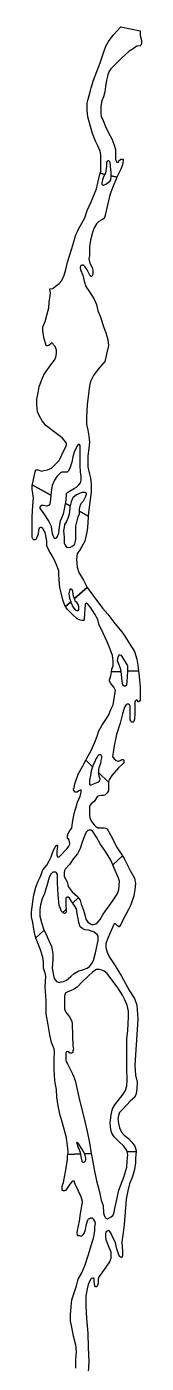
# Model space of a CAD drawing. Extents: x -311047 to 331802, y -231034 to 353444.
# Drawn here: x -118564 to -110128, y 251275 to 353444 of the extents above; entities that cross this region are included whole.
import ezdxf

# ---------------------------------------------------------------- set-up
doc = ezdxf.new("R2010")
doc.units = 0
doc.layers.get('0').update_dxf_attribs({"linetype": 'CONTINUOUS'})

msp = doc.modelspace()

# ---------------------------------------------------------------- linework, layer by layer
for points in [[(-113288, 342241.3), (-113284.1, 342253), (-113257.7, 342332.4), (-113257.7, 342831.3), (-113257.7, 343330.2), (-113257.7, 343647.7), (-113303.1, 343919.8), (-113484.4, 344328), (-113665.8, 344690.8), (-113892.6, 345280.5), (-114028.7, 345824.7), (-114255.5, 346550.4), (-114300.8, 347049.2), (-114300.8, 347366.7), (-114300.8, 347593.5), (-114210.1, 347911), (-114074.1, 348455.3), (-113983.3, 348772.7), (-113801.9, 349362.3), (-113303.1, 350677.5), (-113031, 351448.6), (-112849.5, 351947.4), (-112668.1, 352310.3), (-112305.2, 352809.2), (-111715.6, 353444.2), (-110218.9, 353126.7), (-110218.9, 352763.9), (-110128.2, 352401), (-110128.2, 352174.2), (-110173.6, 352038.2), (-110218.9, 351992.8), (-110491.1, 351947.4), (-110763.2, 351766.1), (-111080.7, 351584.7), (-111670.3, 351040.4), (-112123.8, 350586.8), (-112486.7, 350224.1), (-112622.7, 349997.3), (-112713.5, 349770.5), (-112804.2, 349362.3), (-112894.9, 348863.4), (-112940.2, 348455.3), (-113031, 348092.4), (-113167, 347774.9), (-113257.7, 347366.7), (-113257.7, 347094.6), (-113257.7, 346822.5), (-113212.4, 346595.7), (-113076.3, 346278.2), (-112894.9, 345824.7), (-112668.1, 345325.8), (-112396, 344872.3), (-112259.9, 344464.1), (-112123.8, 344055.8), (-112123.8, 343693.1), (-112123.8, 343284.9), (-112078.5, 343194.2), (-112033.1, 343103.4), (-111987.7, 343103.4), (-111897, 343103.4), (-111851.7, 343194.2), (-111715.6, 343330.2), (-111670.3, 343330.2), (-111579.6, 343330.2), (-111534.3, 343284.9), (-111534.3, 343239.5), (-111579.6, 342876.7), (-111715.6, 342559.2), (-111897, 342196.3), (-112007.2, 341948.5), (-112009.9, 341942.5), (-112456.3, 342046.9), (-112455.4, 342055.4), (-112441.3, 342196.3), (-112441.3, 342377.7), (-112486.7, 342513.8), (-112532, 343103.4), (-112577.4, 343148.8), (-112622.7, 343194.2), (-112713.5, 343194.2), (-112758.8, 343148.8), (-112804.2, 343058.1), (-112804.2, 342785.9), (-112849.5, 342423.1), (-112894.9, 342241.7), (-112931.3, 342168.8), (-112936.2, 342159.1), (-113288, 342241.3)], [(-118509.5, 318427.8), (-118500.7, 318468.2), (-118291.9, 319428.5), (-118246.6, 319564.6), (-118065.3, 319564.6), (-117793.1, 319473.9), (-117611.7, 319519.3), (-117339.6, 319564.6), (-117022.1, 319700.7), (-116749.9, 319972.8), (-116432.5, 320290.3), (-116024.3, 321152), (-115888.2, 321424.2), (-115888.2, 321605.6), (-116069.7, 321832.4), (-116205.7, 322013.8), (-116840.6, 322467.4), (-117475.6, 322966.2), (-117747.8, 323329), (-117974.6, 323737.3), (-118110.6, 324009.4), (-118156, 324508.2), (-118156, 324961.8), (-118065.3, 325460.7), (-117974.6, 325914.2), (-117793.1, 326413.1), (-117611.7, 326821.3), (-117430.3, 327093.5), (-117158.1, 327501.6), (-116795.3, 327955.1), (-116704.6, 328181.9), (-116659.2, 328454.1), (-116659.2, 328726.2), (-116749.9, 328998.4), (-116886, 329134.3), (-116931.3, 329225), (-117022.1, 329270.4), (-117067.4, 329225), (-117248.8, 329089), (-117339.6, 329043.7), (-117384.9, 329043.7), (-117430.3, 329089), (-117611.7, 329678.6), (-117702.4, 330222.9), (-117702.4, 330495), (-117521, 330903.1), (-117384.9, 331402.1), (-117248.8, 331946.4), (-117203.5, 332399.8), (-117158.1, 332717.3), (-117112.8, 333080.2), (-117158.1, 333397.7), (-116931.3, 333443), (-116749.9, 333579.1), (-116432.5, 333805.9), (-116251.1, 334032.6), (-116069.7, 334440.8), (-115933.6, 334894.3), (-115797.5, 335438.6), (-115661.5, 335937.5), (-115480, 336481.7), (-115344, 336935.3), (-115162.5, 337524.8), (-115026.5, 337797), (-114935.8, 338023.8), (-114709.1, 338432), (-114482.3, 338840.2), (-114300.8, 339384.4), (-113983.3, 340064.7), (-113756.6, 340608.9), (-113575.1, 341062.5), (-113439.1, 341606.8), (-113348.3, 342060.3), (-113288, 342241.3), (-112936.2, 342159.1), (-113031, 341969.6), (-113121.7, 341742.8), (-113167, 341516.1), (-113167, 341380), (-113076.3, 341334.6), (-113031, 341334.6), (-112804.2, 341425.3), (-112532, 341652.1), (-112486.7, 341742.8), (-112456.3, 342046.9), (-112009.9, 341942.5), (-112078.5, 341788.2), (-112259.9, 341380), (-112486.7, 340790.3), (-112577.4, 340472.9), (-112758.8, 339701.9), (-112940.2, 338930.8), (-112985.6, 338794.8), (-113121.7, 338704.1), (-113393.7, 338568.1), (-113575.1, 338386.6), (-113756.6, 338069.1), (-113892.6, 337706.3), (-114028.7, 337116.7), (-114119.4, 336617.8), (-114119.4, 335937.5), (-114164.8, 335710.7), (-114119.4, 335484), (-114028.7, 335257.2), (-113892.6, 334985.1), (-113847.3, 334758.3), (-113847.3, 334531.5), (-113892.6, 334440.8), (-113938, 334350.1), (-113983.3, 334350.1), (-114074.1, 334395.4), (-114300.8, 334849), (-114482.3, 335121.1), (-114573, 335211.8), (-114709.1, 335211.8), (-114799.8, 335166.5), (-114845.1, 335030.4), (-114799.8, 334849), (-114618.3, 334440.8), (-114527.6, 333987.2), (-114391.6, 333579.1), (-114119.4, 333170.9), (-113756.6, 332626.6), (-113575.1, 332218.5), (-113484.4, 331719.6), (-113303.1, 331311.4), (-113031, 330540.4), (-112849.5, 330041.5), (-112713.5, 329542.5), (-112668.1, 329089), (-112758.8, 328635.5), (-112849.5, 328181.9), (-112940.2, 327864.4), (-113439.1, 327274.9), (-113801.9, 326776), (-114028.7, 326322.4), (-114119.4, 326004.9), (-114164.8, 325551.4), (-114300.8, 324553.6), (-114346.2, 323601.2), (-114346.2, 323056.9), (-114255.5, 322603.3), (-114164.8, 322149.9), (-114119.4, 321696.3), (-114164.8, 321197.4), (-114255.5, 320653.2), (-114255.5, 320199.6), (-114255.5, 319791.4), (-114119.4, 319247.2), (-114028.7, 318929.7), (-113983.3, 318476.2), (-113983.3, 317886.5), (-114074.1, 317297), (-114164.8, 316525.9), (-114206.3, 316048.8), (-114207.3, 316037.6), (-114890.5, 316417.2), (-114890.5, 316434.3), (-114890.5, 316571.3), (-114799.8, 316888.8), (-114709.1, 317070.2), (-114573, 317206.3), (-114391.6, 317569.1), (-114346.2, 317705.1), (-114346.2, 317795.8), (-114436.9, 317841.2), (-114573, 317841.2), (-114709.1, 317841.2), (-115117.2, 317659.7), (-115389.3, 317433), (-115434.7, 317342.3), (-115525.4, 317115.5), (-115596.3, 316831.9), (-115601.3, 316812.1), (-115945.7, 317003.5), (-115941.6, 317026.4), (-115933.6, 317070.2), (-115888.2, 317614.5), (-115888.2, 317750.4), (-115797.5, 317841.2), (-115661.5, 317931.9), (-115344, 318113.3), (-115117.2, 318249.4), (-114935.8, 318430.8), (-114799.8, 318566.9), (-114754.4, 318793.7), (-114754.4, 319065.8), (-114799.8, 319428.5), (-114845.1, 319882.1), (-114845.1, 320517.1), (-114845.1, 320698.5), (-114845.1, 321061.3), (-114845.1, 321424.2), (-114890.5, 321514.9), (-114935.8, 321514.9), (-114981.1, 321514.9), (-115026.5, 321424.2), (-115162.5, 321197.4), (-115298.6, 320925.2), (-115389.3, 320562.5), (-115480, 320154.3), (-115616.1, 319700.7), (-115752.2, 319473.9), (-115842.9, 319383.2), (-116024.3, 319383.2), (-116251.1, 319383.2), (-116341.8, 319337.8), (-116613.8, 319065.8), (-116795.3, 318793.7), (-116976.7, 318385.4), (-117067.4, 317886.5), (-117084.1, 317670.1), (-117086.6, 317637.3), (-118509.5, 318427.8)], [(-115966.2, 309117.3), (-115978.9, 309133.2), (-116160.4, 309632.1), (-116296.4, 310176.3), (-116387.2, 310584.6), (-116432.5, 311174.1), (-116477.9, 311627.7), (-116477.9, 311854.4), (-116659.2, 312308), (-116795.3, 312670.9), (-117067.4, 313124.3), (-117248.8, 313441.8), (-117384.9, 313759.3), (-117384.9, 314122.2), (-117430.3, 314394.2), (-117521, 314802.4), (-117611.7, 314938.5), (-117702.4, 315119.9), (-117793.1, 315165.3), (-117838.5, 315165.3), (-117883.8, 315165.3), (-117974.6, 315119.9), (-118019.9, 314938.5), (-118065.3, 314666.4), (-118156, 314394.2), (-118246.6, 314258.3), (-118291.9, 314212.9), (-118382.7, 314212.9), (-118428, 314258.3), (-118473.4, 314303.6), (-118518.7, 314394.2), (-118518.7, 314666.4), (-118518.7, 315981.7), (-118473.4, 316843.4), (-118428, 317433), (-118473.4, 317750.4), (-118518.7, 318067.9), (-118518.7, 318385.4), (-118509.5, 318427.8), (-117086.6, 317637.3), (-117112.8, 317297), (-117158.1, 316979.5), (-117203.5, 316843.4), (-117294.2, 316843.4), (-117384.9, 316798), (-117657.1, 316843.4), (-117838.5, 316843.4), (-117883.8, 316798), (-117929.2, 316707.3), (-117929.2, 316616.6), (-117838.5, 316480.5), (-117611.7, 316208.4), (-117248.8, 315618.9), (-117067.4, 315256), (-117022.1, 314983.9), (-116976.7, 314711.7), (-116886, 314439.6), (-116840.6, 314349), (-116704.6, 314349), (-116613.8, 314394.2), (-116568.6, 314484.9), (-116477.9, 314757.1), (-116387.2, 315392.1), (-116341.8, 315664.2), (-116251.1, 315891), (-116115, 316208.4), (-116024.3, 316571.3), (-115945.7, 317003.5), (-115601.3, 316812.1), (-115616.1, 316752.7), (-115661.5, 316299.1), (-115752.2, 315936.4), (-115888.2, 315618.9), (-116024.3, 315392.1), (-116069.7, 315165.3), (-116115, 314938.5), (-116069.7, 314394.2), (-116069.7, 313986.1), (-115978.9, 313804.7), (-115888.2, 313668.6), (-115752.2, 313623.3), (-115570.7, 313668.6), (-115389.3, 313759.3), (-115253.2, 313895.4), (-115207.9, 314031.5), (-115162.5, 314258.3), (-115162.5, 314575.7), (-115162.5, 315256), (-115071.8, 315664.2), (-114981.1, 315981.7), (-114890.5, 316208.4), (-114890.5, 316417.2), (-114207.3, 316037.6), (-114255.5, 315482.8), (-114300.8, 314938.5), (-114391.6, 314484.9), (-114482.3, 314122.2), (-114709.1, 313714), (-114890.5, 313396.5), (-115071.8, 313169.7), (-115117.2, 312716.2), (-115071.8, 312126.6), (-114935.8, 311718.4), (-114573, 311128.7), (-114302.1, 310587.2), (-115273.8, 309728.9), (-115344, 309904.2), (-115389.3, 310267.1), (-115434.7, 310403.1), (-115525.4, 310448.5), (-115570.7, 310448.5), (-115616.1, 310448.5), (-115661.5, 310312.4), (-115706.8, 310085.6), (-115661.5, 309768.1), (-115553.9, 309481.4), (-115966.2, 309117.3)], [(-112430, 304138.4), (-112396, 304325.7), (-112305.2, 304597.8), (-112305.2, 304960.6), (-112350.6, 305368.8), (-112532, 305867.7), (-112758.8, 306411.9), (-113076.3, 307092.3), (-113393.7, 307772.6), (-113484.4, 308135.4), (-113711.2, 308543.6), (-114074.1, 309087.9), (-114255.5, 309314.7), (-114346.2, 309405.4), (-114391.6, 309360), (-114436.9, 309314.7), (-114527.6, 308180.7), (-114527.6, 308090), (-114573, 308044.7), (-114663.7, 308044.7), (-114845.1, 308090), (-115071.8, 308180.7), (-115434.7, 308543.6), (-115797.5, 308906.4), (-115934.8, 309078), (-115966.2, 309117.3), (-115553.9, 309481.4), (-115537.6, 309437.9), (-115525.4, 309405.4), (-115389.3, 309087.9), (-115207.9, 308861.1), (-115117.2, 308815.7), (-115071.8, 308815.7), (-114981.1, 308815.7), (-114935.8, 308906.4), (-114935.8, 309133.2), (-114981.1, 309269.3), (-115071.8, 309405.4), (-115207.9, 309541.3), (-115253.2, 309677.4), (-115258.5, 309690.7), (-115273.8, 309728.9), (-114302.1, 310587.2), (-114300.8, 310584.6), (-114289, 310569.2), (-113847.3, 309994.9), (-113121.7, 308997.2), (-112713.5, 308543.6), (-112169.2, 307818), (-111625, 307183), (-111352.8, 306774.8), (-111080.7, 306321.2), (-110672.5, 305686.3), (-110491.1, 305096.7), (-110400.3, 304643.1), (-110354, 304203.3), (-111174.4, 304177.7), (-111171.4, 304235), (-111171.4, 304552.5), (-111216.8, 304688.5), (-111670.3, 305368.8), (-111761, 305414.2), (-111806.3, 305414.2), (-111851.7, 305414.2), (-111942.4, 305232.7), (-111987.7, 305006), (-111897, 304733.8), (-111761, 304416.4), (-111718.3, 304160.7), (-112430, 304138.4)], [(-114397, 297382.9), (-114373.8, 297426), (-114346.2, 297477.2), (-113983.3, 298112.1), (-113711.2, 298747.1), (-113529.8, 299200.7), (-113393.7, 299608.9), (-113167, 300017), (-112668.1, 300788.1), (-112486.7, 301241.6), (-112305.2, 301604.4), (-112214.5, 302103.3), (-112169.2, 302420.8), (-112123.8, 302693), (-112259.9, 302965.1), (-112486.7, 303237.1), (-112577.4, 303418.6), (-112577.4, 303509.3), (-112486.7, 303826.8), (-112430.5, 304136), (-112430, 304138.4), (-111718.3, 304160.7), (-111718, 304158.8), (-111715.6, 304144.3), (-111625, 303418.6), (-111579.6, 303146.4), (-111443.6, 303055.7), (-111352.8, 303055.7), (-111262.1, 303146.4), (-111216.8, 303373.2), (-111174.5, 304176.2), (-111174.4, 304177.7), (-110354, 304203.3), (-110353.9, 304202.5), (-110309.6, 303781.4), (-110218.9, 302965.1), (-110218.9, 302148.7), (-110218.9, 301967.2), (-110264.3, 301876.5), (-110309.6, 301831.2), (-110355, 301831.2), (-110445.7, 301967.2), (-110536.4, 301967.2), (-110581.8, 301921.9), (-110627.1, 301831.2), (-110627.1, 300969.5), (-110672.5, 300515.9), (-110717.8, 300334.5), (-110763.2, 300289.1), (-110853.9, 300289.1), (-110944.6, 300379.9), (-110990, 300470.6), (-110990, 300742.7), (-110990, 301287), (-110990, 301513.7), (-111035.3, 301604.4), (-111126.1, 301649.7), (-111216.8, 301649.7), (-111307.5, 301604.4), (-111398.2, 301468.3), (-111488.9, 301241.6), (-111579.6, 300924.1), (-111761, 300198.4), (-112033.1, 299336.7), (-112214.5, 298475), (-112305.2, 297976.1), (-112350.6, 297658.6), (-112214.5, 297477.2), (-112078.5, 297341.1), (-111942.4, 297295.8), (-111897, 297295.8), (-111715.6, 297386.5), (-111625, 297431.9), (-111534.3, 297431.9), (-111488.9, 297386.5), (-111488.9, 297295.8), (-111488.9, 297205.1), (-111534.3, 297114.4), (-111897, 296796.9), (-112396, 296207.3), (-112577.4, 295935.2), (-112661.2, 295725.7), (-112668.1, 295708.4), (-112668.1, 295702.8), (-113393.7, 296407.9), (-113393.7, 296452.9), (-113393.7, 296479.4), (-113393.7, 296660.8), (-113348.3, 296887.6), (-113257.7, 297159.7), (-113212.4, 297341.1), (-113167, 297567.9), (-113167, 297658.6), (-113212.4, 297749.4), (-113257.7, 297794.7), (-113348.3, 297794.7), (-113393.7, 297794.7), (-113484.4, 297704), (-113529.8, 297613.3), (-113620.5, 297477.2), (-113711.2, 297250.4), (-113847.3, 296978.3), (-113866.1, 296921.9), (-113879.9, 296880.4), (-114397, 297382.9)], [(-118231.3, 283795), (-118291.9, 283961.7), (-118382.7, 284460.6), (-118473.4, 284959.5), (-118564.1, 285413), (-118564.1, 285775.8), (-118473.4, 286546.9), (-118382.7, 287091.1), (-118246.6, 287680.7), (-118065.3, 288134.3), (-117883.8, 288497), (-117702.4, 288996), (-117384.9, 289358.8), (-117203.5, 289676.3), (-117067.4, 289993.7), (-116976.7, 290220.5), (-116886, 290492.6), (-116749.9, 290719.4), (-116659.2, 290855.5), (-116613.8, 290900.9), (-116568.6, 290855.5), (-116568.6, 290810.1), (-116613.8, 290401.9), (-116613.8, 290129.8), (-116568.6, 289993.7), (-116477.9, 289993.7), (-116432.5, 289993.7), (-115842.9, 290628.7), (-115706.8, 290810.1), (-115616.1, 290946.2), (-115616.1, 291036.9), (-115661.5, 291127.6), (-115706.8, 291309.1), (-115797.5, 291399.8), (-115797.5, 291535.9), (-115797.5, 291626.5), (-115752.2, 291762.5), (-115616.1, 291989.3), (-115480, 292170.8), (-115434.7, 292397.5), (-115389.3, 292760.4), (-115344, 293032.5), (-115298.6, 293304.6), (-115162.5, 293712.8), (-115026.5, 294166.4), (-114845.1, 294619.9), (-114754.4, 294937.3), (-114754.4, 295028), (-114754.4, 295073.4), (-114799.8, 295073.4), (-114845.1, 295073.4), (-114935.8, 295028), (-115071.8, 294937.3), (-115162.5, 294937.3), (-115207.9, 294937.3), (-115298.6, 295028), (-115344, 295118.8), (-115344, 295164.1), (-115298.6, 295300.2), (-115253.2, 295572.3), (-114981.1, 296298), (-114663.7, 296887.6), (-114397, 297382.9), (-113879.9, 296880.4), (-113983.3, 296570.1), (-114028.7, 296207.3), (-114119.4, 295844.5), (-114119.4, 295663), (-114119.4, 295527), (-114074.1, 295481.6), (-113983.3, 295481.6), (-113484.4, 295708.4), (-113348.3, 295799.1), (-113303.1, 295889.8), (-113303.1, 295935.2), (-113348.3, 296071.2), (-113393.7, 296252.7), (-113393.7, 296407.9), (-112668.1, 295702.8), (-112668.1, 295436.3), (-112668.1, 295164.1), (-112668.1, 295028), (-112758.8, 294892), (-112940.2, 294710.6), (-113031, 294665.3), (-113212.4, 294665.3), (-113439.1, 294619.9), (-113529.8, 294574.6), (-113756.6, 294211.7), (-113983.3, 294030.3), (-114119.4, 293848.9), (-114119.4, 293622.1), (-114119.4, 293123.3), (-114074.1, 292896.5), (-113938, 292669.7), (-113756.6, 292442.9), (-113620.5, 292306.8), (-113484.4, 292216.1), (-113257.7, 292216.1), (-112985.6, 292216.1), (-112849.5, 292170.8), (-112758.8, 292125.4), (-112486.7, 291626.5), (-111987.7, 290674.1), (-111581.6, 290064.8), (-112322.6, 289366.2), (-112486.7, 289721.7), (-112894.9, 290401.9), (-113303.1, 290991.6), (-113575.1, 291490.5), (-113801.9, 291853.3), (-113892.6, 291944), (-113983.3, 292034.7), (-114074.1, 292034.7), (-114164.8, 292034.7), (-114255.5, 291989.3), (-114346.2, 291898.6), (-114436.9, 291717.2), (-114709.1, 291036.9), (-114845.1, 290628.7), (-115026.5, 290220.5), (-115344, 289857.8), (-115661.5, 289404.2), (-115978.9, 289041.3), (-116024.3, 288950.6), (-116069.7, 288769.2), (-116069.7, 288497), (-115842.9, 288088.9), (-115752.2, 287726.1), (-115434.7, 287317.9), (-115026.5, 286955), (-114969.9, 286870.1), (-115412.7, 286452.6), (-115480, 286546.9), (-115661.5, 286818.9), (-115752.2, 286909.7), (-115842.9, 286909.7), (-115933.6, 286864.3), (-115933.6, 286773.6), (-115933.6, 286546.9), (-115933.6, 286229.4), (-115899.8, 285993.3), (-116169.2, 285739.3), (-116296.4, 285866.5), (-116341.8, 286048), (-116432.5, 286274.8), (-116523.2, 287091.1), (-116568.6, 287998.2), (-116568.6, 288406.3), (-116568.6, 288633.1), (-116659.2, 288769.2), (-116704.6, 288814.5), (-116840.6, 288814.5), (-116931.3, 288814.5), (-117022.1, 288723.8), (-117112.8, 288633.1), (-117203.5, 288406.3), (-117384.9, 287771.4), (-117566.3, 287181.8), (-117747.8, 286773.6), (-117883.8, 286320.1), (-117929.2, 285957.3), (-117929.2, 285458.3), (-117793.1, 284959.5), (-117611.7, 284415.2), (-117600.4, 284389.9), (-118231.3, 283795)], [(-115784.6, 267238.9), (-115752.2, 267498.1), (-115797.5, 267906.3), (-115888.2, 268496), (-116069.7, 269176.2), (-116251.1, 269811.2), (-116387.2, 270310.1), (-116523.2, 270945), (-116613.8, 271625.4), (-116659.2, 272214.9), (-116749.9, 272713.8), (-116795.3, 273212.8), (-116840.6, 273802.3), (-116840.6, 274528), (-116795.3, 275072.3), (-116840.6, 275299), (-117022.1, 275797.9), (-117158.1, 276387.6), (-117294.2, 277158.5), (-117430.3, 277974.9), (-117430.3, 278972.7), (-117521, 280061.3), (-117475.6, 280832.2), (-117521, 281104.4), (-117657.1, 281467.2), (-117657.1, 281966.1), (-117702.4, 282328.9), (-117883.8, 282873.2), (-118110.6, 283462.7), (-118226.6, 283782.1), (-118231.3, 283795), (-117600.4, 284389.9), (-117593, 284373.1), (-117248.8, 283598.8), (-117022.1, 283145.3), (-116931.3, 282601), (-116931.3, 282147.5), (-116976.7, 281467.2), (-116886, 280922.9), (-116840.6, 280696.2), (-116659.2, 280469.4), (-116432.5, 280378.7), (-116296.4, 280424), (-116115, 280469.4), (-115888.2, 280560.1), (-115525.4, 280877.6), (-115298.6, 281059), (-114981.1, 281240.4), (-114573, 281376.5), (-114300.8, 281467.2), (-114119.4, 281603.3), (-113938, 281830), (-113801.9, 282056.8), (-113665.8, 282646.4), (-113439.1, 283598.8), (-113439.1, 283916.3), (-113529.8, 284052.4), (-113756.6, 284233.8), (-114164.8, 284369.9), (-114482.3, 284415.2), (-114663.7, 284505.9), (-114845.1, 284642), (-114935.8, 284959.5), (-114981.1, 285276.9), (-115071.8, 285639.8), (-115117.2, 286002.6), (-115253.2, 286229.4), (-115393.1, 286425.3), (-115412.7, 286452.6), (-114969.9, 286870.1), (-114949.3, 286839.2), (-114845.1, 286682.9), (-114754.4, 286365.5), (-114573, 285911.9), (-114482.3, 285549), (-114391.6, 285231.5), (-114255.5, 285004.9), (-114028.7, 284868.8), (-113938, 284823.4), (-113801.9, 284823.4), (-113620.5, 284868.8), (-113484.4, 285004.9), (-113303.1, 285186.2), (-113076.3, 285594.4), (-112350.6, 286592.3), (-111987.7, 287136.4), (-111851.7, 287453.9), (-111806.3, 288134.3), (-111897, 288361), (-112214.5, 289132), (-112297.9, 289312.6), (-112322.6, 289366.2), (-111581.6, 290064.8), (-111547.1, 290013), (-111443.6, 289857.8), (-110990, 288950.6), (-110672.5, 288361), (-110581.8, 287952.9), (-110627.1, 287499.3), (-110717.8, 287000.4), (-110944.6, 286320.1), (-111126.1, 285957.3), (-111534.3, 285186.2), (-111715.6, 284823.4), (-111806.3, 284687.4), (-111806.3, 284642), (-111897, 284642), (-111897, 284687.4), (-111987.7, 284732.7), (-112078.5, 284823.4), (-112123.8, 284868.8), (-112214.5, 284868.8), (-112259.9, 284823.4), (-112350.6, 284596.7), (-112713.5, 283780.2), (-112849.5, 283372.1), (-112849.5, 283054.6), (-112758.8, 282691.8), (-112577.4, 282328.9), (-112214.5, 281784.6), (-111670.3, 280877.6), (-111035.3, 279743.8), (-110672.5, 279154.1), (-110491.1, 278655.2), (-110445.7, 278292.4), (-110400.3, 277566.7), (-110536.4, 275616.5), (-110627.1, 274074.5), (-110581.8, 273303.5), (-110445.7, 272759.2), (-110491.1, 272260.3), (-110536.4, 271897.5), (-110627.1, 271625.4), (-110990, 271307.9), (-111534.3, 270718.2), (-111806.3, 270446.1), (-111897, 270219.4), (-111942.4, 269947.3), (-111897, 269629.8), (-111806.3, 269266.9), (-111670.3, 268949.4), (-111443.6, 268722.6), (-111126.1, 268450.6), (-110853.9, 268178.5), (-110627.1, 267861), (-110536.4, 267543.5), (-110542.7, 267461), (-111230.2, 267431.9), (-111262.1, 267543.5), (-111488.9, 267861), (-111851.7, 268223.8), (-112214.5, 268586.7), (-112396, 268858.7), (-112486.7, 269130.9), (-112532, 269629.8), (-112441.3, 270264.8), (-112350.6, 270718.2), (-112169.2, 271035.7), (-111987.7, 271262.5), (-111534.3, 271852.2), (-111352.8, 272124.2), (-111262.1, 272487.1), (-111216.8, 272895.3), (-111262.1, 273847.7), (-111262.1, 274754.8), (-111262.1, 276070.1), (-111171.4, 276705.1), (-111126.1, 277748.2), (-111126.1, 278201.7), (-111216.8, 278655.2), (-111398.2, 279063.4), (-111579.6, 279426.3), (-111942.4, 279970.6), (-112758.8, 281059), (-112985.6, 281240.4), (-113167, 281331.2), (-113348.3, 281376.5), (-113575.1, 281376.5), (-113847.3, 281195.1), (-114255.5, 280832.2), (-114663.7, 280469.4), (-115071.8, 280015.9), (-115344, 279834.5), (-115842.9, 279653.1), (-115978.9, 279562.3), (-116024.3, 279335.6), (-116024.3, 278337.8), (-115933.6, 278111), (-115661.5, 277748.2), (-115480, 277430.7), (-115434.7, 277203.9), (-115389.3, 275525.8), (-115344, 275299), (-115389.3, 275163), (-115389.3, 275026.9), (-115480, 274981.6), (-115616.1, 274981.6), (-115706.8, 275072.3), (-115797.5, 275117.7), (-115888.2, 275072.3), (-115933.6, 274981.6), (-115933.6, 274573.4), (-115933.6, 274392), (-115888.2, 274301.2), (-115797.5, 274165.2), (-115570.7, 273711.6), (-115389.3, 273348.8), (-115207.9, 272895.3), (-115117.2, 272441.7), (-114890.5, 271398.6), (-114663.7, 270491.5), (-114482.3, 269765.8), (-114300.8, 268994.8), (-114119.4, 268133.1), (-113977.2, 267315.5), (-114493.4, 267293.6), (-114527.6, 267362), (-114663.7, 267588.8), (-114981.1, 268087.7), (-115071.8, 268178.5), (-115117.2, 268133.1), (-115071.8, 268042.4), (-115026.5, 267906.3), (-114890.5, 267543.5), (-114815.2, 267280), (-115784.6, 267238.9)], [(-116169.2, 285739.3), (-116160.4, 285730.5), (-116145.8, 285723.2), (-116069.7, 285685.1), (-115978.9, 285685.1), (-115888.2, 285775.8), (-115888.2, 285911.9), (-115894.7, 285957.4), (-115899.8, 285993.3), (-116169.2, 285739.3)], [(-115162.5, 250898.5), (-115162.5, 251533.5), (-115117.2, 252168.5), (-115162.5, 252667.3), (-115344, 253347.7), (-115480, 254028), (-115570.7, 254526.8), (-115570.7, 254980.4), (-115525.4, 255615.4), (-115480, 256114.2), (-115298.6, 256658.5), (-115117.2, 257202.8), (-114981.1, 257701.6), (-114709.1, 258200.5), (-114436.9, 258790.2), (-114210.1, 259515.8), (-113892.6, 260604.3), (-113801.9, 260831), (-113756.6, 261103.2), (-113711.2, 261420.7), (-113711.2, 261692.8), (-113665.8, 261965), (-113711.2, 262146.4), (-113801.9, 262282.4), (-113892.6, 262373.1), (-114028.7, 262373.1), (-114119.4, 262327.7), (-114210.1, 262282.4), (-114300.8, 262146.4), (-114346.2, 261965), (-114391.6, 261783.5), (-114436.9, 261466), (-114527.6, 261239.3), (-114618.3, 261103.2), (-114709.1, 261012.5), (-114754.4, 260967.1), (-114890.5, 261012.5), (-114981.1, 261012.5), (-115026.5, 261103.2), (-115071.8, 261239.3), (-115026.5, 261420.7), (-114890.5, 262146.4), (-114799.8, 262735.9), (-114709.1, 263280.2), (-114663.7, 263643.1), (-114754.4, 264005.8), (-115207.9, 264958.3), (-115298.6, 265185.1), (-115389.3, 265185.1), (-115480, 265139.7), (-115616.1, 264958.3), (-115933.6, 264504.7), (-116024.3, 264459.4), (-116115, 264459.4), (-116205.7, 264504.7), (-116205.7, 264550.1), (-116205.7, 264640.8), (-116205.7, 264776.9), (-116160.4, 264958.3), (-116115, 265094.4), (-116069.7, 265366.5), (-115933.6, 266046.8), (-115797.5, 266863.2), (-115797.5, 267135.2), (-115785, 267235.2), (-115784.6, 267238.9), (-114815.2, 267280), (-114814.3, 267276.8), (-114799.8, 267226), (-114754.4, 266953.9), (-114709.1, 266727.1), (-114618.3, 266636.4), (-114527.6, 266636.4), (-114436.9, 266727.1), (-114391.6, 266817.9), (-114391.6, 266953.9), (-114436.9, 267180.6), (-114491.9, 267290.7), (-114493.4, 267293.6), (-113977.2, 267315.5), (-113976.8, 267312.8), (-113938, 267089.9), (-113756.6, 266092.1), (-113575.1, 265230.5), (-113348.3, 264368.7), (-113212.4, 263733.8), (-113076.3, 263325.6), (-113031, 262781.3), (-112985.6, 262599.9), (-112940.2, 262463.8), (-112894.9, 262418.4), (-112849.5, 262373.1), (-112758.8, 262327.7), (-112622.7, 262373.1), (-112441.3, 262463.8), (-112305.2, 262599.9), (-112214.5, 262826.6), (-112169.2, 263098.8), (-112078.5, 263552.4), (-111851.7, 264504.7), (-111488.9, 265502.5), (-111262.1, 266273.6), (-111216.8, 266727.1), (-111171.4, 267226), (-111229.9, 267430.7), (-111230.2, 267431.9), (-110542.7, 267461), (-110542.8, 267460.1), (-110581.8, 266953.9), (-110581.8, 266591.1), (-110672.5, 266092.1), (-110808.6, 265547.9), (-111035.3, 265003.7), (-111171.4, 264459.4), (-111307.5, 263824.4), (-111398.2, 262509.1), (-111443.6, 261874.2), (-111534.3, 261239.3), (-111625, 260558.9), (-111579.6, 259787.9), (-111579.6, 259515.8), (-111625, 259379.7), (-111670.3, 259334.4), (-111715.6, 259379.7), (-111806.3, 259425.1), (-111942.4, 259787.9), (-112033.1, 260105.4), (-112123.8, 260513.6), (-112305.2, 260831), (-112486.7, 261239.3), (-112577.4, 261375.3), (-112668.1, 261420.7), (-112758.8, 261375.3), (-112849.5, 261330), (-112894.9, 261148.5), (-112894.9, 260921.8), (-112849.5, 260740.3), (-112622.7, 260150.8), (-112486.7, 259787.9), (-112486.7, 259289), (-112577.4, 259016.9), (-112849.5, 258608.8), (-113303.1, 258019.1), (-113393.7, 257883), (-113439.1, 257701.6), (-113439.1, 257384.1), (-113529.8, 257157.4), (-113575.1, 257112.1), (-113620.5, 257112.1), (-113665.8, 257112.1), (-113711.2, 257202.8), (-113756.6, 257520.2), (-113756.6, 257747), (-113801.9, 257792.3), (-113892.6, 257792.3), (-113983.3, 257747), (-114119.4, 257520.2), (-114210.1, 257293.4), (-114300.8, 256976), (-114391.6, 256431.7), (-114391.6, 255660.8), (-114346.2, 254708.3), (-114255.5, 253574.4), (-114210.1, 252485.9), (-114164.8, 251397.4), (-114210.1, 250581.1)]]:
    msp.add_lwpolyline(points)

doc.saveas('drawing.dxf')
